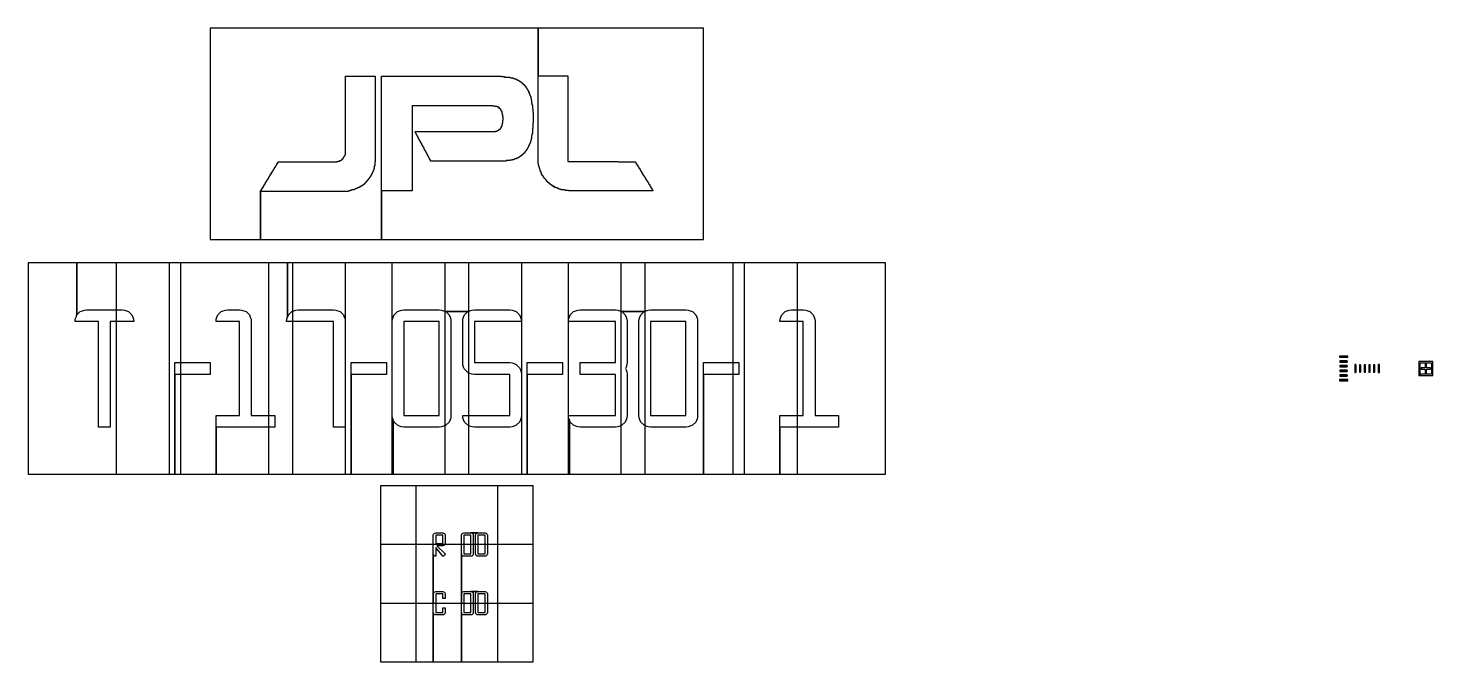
# Model space of a CAD drawing. Extents: x -11215 to 11250, y -11250 to 11250.
# Drawn here: x -6825 to -845, y -1250 to 1450 of the extents above; entities that cross this region are included whole.
import ezdxf

# ---------------------------------------------------------------- set-up
doc = ezdxf.new("R2010")
doc.units = 0
doc.layers.get('0').update_dxf_attribs({"linetype": 'CONTINUOUS'})
doc.layers.add('CIF_ALUMINUM', color=7, linetype='CONTINUOUS')

# ---------------------------------------------------------------- blocks, each defined once
blk = doc.blocks.new('jpl-logo1_r')
at = {"layer": 'CIF_ALUMINUM'}
blk.add_lwpolyline([(-1050, -450), (-835.5, -450), (-835.5, -243.5), (-834.5, -243.5), (-834.5, -240.5), (-832.5, -240.5), (-832.5, -239.5), (-831.5, -239.5), (-831.5, -237.5), (-830.5, -237.5), (-830.5, -234.5), (-829.5, -234.5), (-829.5, -233.5), (-827.5, -233.5), (-827.5, -230.5), (-826.5, -230.5), (-826.5, -228.5), (-825.5, -228.5), (-825.5, -227.5), (-823.5, -227.5), (-823.5, -224.5), (-822.5, -224.5), (-822.5, -222.5), (-821.5, -222.5), (-821.5, -220.5), (-820.5, -220.5), (-820.5, -218.5), (-818.5, -218.5), (-818.5, -215.5), (-817.5, -215.5), (-817.5, -214.5), (-816.5, -214.5), (-816.5, -211.5), (-815.5, -211.5), (-815.5, -209.5), (-813.5, -209.5), (-813.5, -208.5), (-812.5, -208.5), (-812.5, -205.5), (-811.5, -205.5), (-811.5, -203.5), (-809.5, -203.5), (-809.5, -201.5), (-808.5, -201.5), (-808.5, -199.5), (-807.5, -199.5), (-807.5, -196.5), (-806.5, -196.5), (-806.5, -195.5), (-804.5, -195.5), (-804.5, -193.5), (-803.5, -193.5), (-803.5, -190.5), (-802.5, -190.5), (-802.5, -189.5), (-800.5, -189.5), (-800.5, -186.5), (-799.5, -186.5), (-799.5, -184.5), (-798.5, -184.5), (-798.5, -182.5), (-797.5, -182.5), (-797.5, -180.5), (-795.5, -180.5), (-795.5, -177.5), (-794.5, -177.5), (-794.5, -176.5), (-793.5, -176.5), (-793.5, -174.5), (-792.5, -174.5), (-792.5, -171.5), (-790.5, -171.5), (-790.5, -170.5), (-789.5, -170.5), (-789.5, -167.5), (-788.5, -167.5), (-788.5, -165.5), (-786.5, -165.5), (-786.5, -164.5), (-785.5, -164.5), (-785.5, -161.5), (-784.5, -161.5), (-784.5, -159.5), (-783.5, -159.5), (-783.5, -157.5), (-781.5, -157.5), (-781.5, -155.5), (-780.5, -155.5), (-780.5, -152.5), (-779.5, -152.5), (-779.5, -151.5), (-777.5, -151.5), (-777.5, -148.5), (-776.5, -148.5), (-776.5, -146.5), (-775.5, -146.5), (-775.5, -145.5), (-774.5, -145.5), (-774.5, -142.5), (-772.5, -142.5), (-772.5, -140.5), (-771.5, -140.5), (-771.5, -138.5), (-770.5, -138.5), (-770.5, -136.5), (-769.5, -136.5), (-769.5, -133.5), (-767.5, -133.5), (-767.5, -132.5), (-766.5, -132.5), (-766.5, -130.5), (-765.5, -130.5), (-765.5, -127.5), (-763.5, -127.5), (-763.5, -126.5), (-762.5, -126.5), (-762.5, -123.5), (-761.5, -123.5), (-761.5, -121.5), (-760.5, -121.5), (-760.5, -119.5), (-510.5, -119.5), (-510.5, -118.5), (-506.5, -118.5), (-506.5, -117.5), (-498.5, -117.5), (-498.5, -116.5), (-497.5, -116.5), (-497.5, -114.5), (-494.5, -114.5), (-494.5, -113.5), (-493.5, -113.5), (-493.5, -112.5), (-490.5, -112.5), (-490.5, -111.5), (-489.5, -111.5), (-489.5, -109.5), (-488.5, -109.5), (-488.5, -108.5), (-487.5, -108.5), (-487.5, -107.5), (-485.5, -107.5), (-485.5, -106.5), (-484.5, -106.5), (-484.5, -104.5), (-483.5, -104.5), (-483.5, -103.5), (-482.5, -103.5), (-482.5, -101.5), (-480.5, -101.5), (-480.5, -98.5), (-479.5, -98.5), (-479.5, -97.5), (-478.5, -97.5), (-478.5, -94.5), (-476.5, -94.5), (-476.5, -92.5), (-475.5, -92.5), (-475.5, -89.5), (-474.5, -89.5), (-474.5, -82.5), (-473.5, -82.5), (-473.5, 244.5), (-347.5, 244.5), (-347.5, -119.5), (-348.5, -119.5), (-348.5, -130.5), (-349.5, -130.5), (-349.5, -136.5), (-351.5, -136.5), (-351.5, -142.5), (-352.5, -142.5), (-352.5, -148.5), (-353.5, -148.5), (-353.5, -153.5), (-354.5, -153.5), (-354.5, -156.5), (-356.5, -156.5), (-356.5, -160.5), (-357.5, -160.5), (-357.5, -162.5), (-358.5, -162.5), (-358.5, -166.5), (-360.5, -166.5), (-360.5, -169.5), (-361.5, -169.5), (-361.5, -171.5), (-362.5, -171.5), (-362.5, -174.5), (-363.5, -174.5), (-363.5, -176.5), (-365.5, -176.5), (-365.5, -179.5), (-366.5, -179.5), (-366.5, -181.5), (-367.5, -181.5), (-367.5, -182.5), (-368.5, -182.5), (-368.5, -185.5), (-370.5, -185.5), (-370.5, -186.5), (-371.5, -186.5), (-371.5, -188.5), (-372.5, -188.5), (-372.5, -190.5), (-374.5, -190.5), (-374.5, -191.5), (-375.5, -191.5), (-375.5, -193.5), (-376.5, -193.5), (-376.5, -194.5), (-377.5, -194.5), (-377.5, -196.5), (-379.5, -196.5), (-379.5, -198.5), (-380.5, -198.5), (-380.5, -199.5), (-381.5, -199.5), (-381.5, -200.5), (-382.5, -200.5), (-382.5, -201.5), (-384.5, -201.5), (-384.5, -204.5), (-385.5, -204.5), (-385.5, -205.5), (-386.5, -205.5), (-386.5, -206.5), (-387.5, -206.5), (-387.5, -208.5), (-389.5, -208.5), (-389.5, -209.5), (-390.5, -209.5), (-390.5, -210.5), (-391.5, -210.5), (-391.5, -211.5), (-393.5, -211.5), (-393.5, -213.5), (-394.5, -213.5), (-394.5, -214.5), (-395.5, -214.5), (-395.5, -215.5), (-396.5, -215.5), (-396.5, -217.5), (-398.5, -217.5), (-398.5, -218.5), (-400.5, -218.5), (-400.5, -219.5), (-401.5, -219.5), (-401.5, -220.5), (-403.5, -220.5), (-403.5, -222.5), (-405.5, -222.5), (-405.5, -223.5), (-407.5, -223.5), (-407.5, -224.5), (-409.5, -224.5), (-409.5, -225.5), (-412.5, -225.5), (-412.5, -227.5), (-414.5, -227.5), (-414.5, -228.5), (-417.5, -228.5), (-417.5, -229.5), (-418.5, -229.5), (-418.5, -230.5), (-422.5, -230.5), (-422.5, -232.5), (-424.5, -232.5), (-424.5, -233.5), (-428.5, -233.5), (-428.5, -234.5), (-431.5, -234.5), (-431.5, -235.5), (-433.5, -235.5), (-433.5, -237.5), (-436.5, -237.5), (-436.5, -238.5), (-441.5, -238.5), (-441.5, -239.5), (-446.5, -239.5), (-446.5, -240.5), (-449.5, -240.5), (-449.5, -242.5), (-454.5, -242.5), (-454.5, -243.5), (-459.5, -243.5), (-459.5, -244.5), (-461.5, -244.5), (-461.5, -245.5), (-835.5, -245.5), (-835.5, -450), (-320.5, -450), (-320.5, 244.5), (189.5, 244.5), (189.5, 243.5), (203.5, 243.5), (203.5, 241.5), (216.5, 241.5), (216.5, 240.5), (225.5, 240.5), (225.5, 239.5), (229.5, 239.5), (229.5, 238.5), (238.5, 238.5), (238.5, 236.5), (242.5, 236.5), (242.5, 235.5), (245.5, 235.5), (245.5, 234.5), (248.5, 234.5), (248.5, 233.5), (252.5, 233.5), (252.5, 231.5), (254.5, 231.5), (254.5, 230.5), (257.5, 230.5), (257.5, 229.5), (259.5, 229.5), (259.5, 228.5), (262.5, 228.5), (262.5, 226.5), (263.5, 226.5), (263.5, 225.5), (266.5, 225.5), (266.5, 224.5), (268.5, 224.5), (268.5, 222.5), (270.5, 222.5), (270.5, 221.5), (271.5, 221.5), (271.5, 220.5), (272.5, 220.5), (272.5, 219.5), (273.5, 219.5), (273.5, 217.5), (276.5, 217.5), (276.5, 216.5), (277.5, 216.5), (277.5, 215.5), (279.5, 215.5), (279.5, 214.5), (280.5, 214.5), (280.5, 212.5), (281.5, 212.5), (281.5, 211.5), (284.5, 211.5), (284.5, 210.5), (285.5, 210.5), (285.5, 209.5), (286.5, 209.5), (286.5, 207.5), (287.5, 207.5), (287.5, 205.5), (289.5, 205.5), (289.5, 204.5), (290.5, 204.5), (290.5, 202.5), (291.5, 202.5), (291.5, 200.5), (293.5, 200.5), (293.5, 199.5), (294.5, 199.5), (294.5, 197.5), (295.5, 197.5), (295.5, 195.5), (296.5, 195.5), (296.5, 192.5), (298.5, 192.5), (298.5, 191.5), (299.5, 191.5), (299.5, 188.5), (300.5, 188.5), (300.5, 186.5), (302.5, 186.5), (302.5, 183.5), (303.5, 183.5), (303.5, 181.5), (304.5, 181.5), (304.5, 178.5), (305.5, 178.5), (305.5, 176.5), (307.5, 176.5), (307.5, 173.5), (308.5, 173.5), (308.5, 170.5), (309.5, 170.5), (309.5, 166.5), (310.5, 166.5), (310.5, 163.5), (312.5, 163.5), (312.5, 159.5), (313.5, 159.5), (313.5, 156.5), (314.5, 156.5), (314.5, 149.5), (316.5, 149.5), (316.5, 142.5), (317.5, 142.5), (317.5, 135.5), (318.5, 135.5), (318.5, 128.5), (319.5, 128.5), (319.5, 122.5), (321.5, 122.5), (321.5, 114.5), (322.5, 114.5), (322.5, 106.5), (323.5, 106.5), (323.5, 90.5), (324.5, 90.5), (324.5, 47.5), (323.5, 47.5), (323.5, 22.5), (322.5, 22.5), (322.5, 7.5), (321.5, 7.5), (321.5, -0.5), (319.5, -0.5), (319.5, -7.5), (318.5, -7.5), (318.5, -14.5), (317.5, -14.5), (317.5, -20.5), (316.5, -20.5), (316.5, -26.5), (314.5, -26.5), (314.5, -31.5), (313.5, -31.5), (313.5, -36.5), (312.5, -36.5), (312.5, -40.5), (310.5, -40.5), (310.5, -43.5), (309.5, -43.5), (309.5, -45.5), (308.5, -45.5), (308.5, -48.5), (307.5, -48.5), (307.5, -50.5), (305.5, -50.5), (305.5, -53.5), (304.5, -53.5), (304.5, -55.5), (303.5, -55.5), (303.5, -58.5), (302.5, -58.5), (302.5, -60.5), (300.5, -60.5), (300.5, -63.5), (299.5, -63.5), (299.5, -65.5), (298.5, -65.5), (298.5, -68.5), (296.5, -68.5), (296.5, -69.5), (295.5, -69.5), (295.5, -72.5), (294.5, -72.5), (294.5, -73.5), (293.5, -73.5), (293.5, -74.5), (291.5, -74.5), (291.5, -77.5), (290.5, -77.5), (290.5, -78.5), (289.5, -78.5), (289.5, -79.5), (287.5, -79.5), (287.5, -82.5), (286.5, -82.5), (286.5, -83.5), (285.5, -83.5), (285.5, -84.5), (284.5, -84.5), (284.5, -85.5), (282.5, -85.5), (282.5, -87.5), (281.5, -87.5), (281.5, -88.5), (279.5, -88.5), (279.5, -89.5), (277.5, -89.5), (277.5, -90.5), (276.5, -90.5), (276.5, -92.5), (275.5, -92.5), (275.5, -93.5), (273.5, -93.5), (273.5, -94.5), (271.5, -94.5), (271.5, -95.5), (270.5, -95.5), (270.5, -97.5), (268.5, -97.5), (268.5, -98.5), (266.5, -98.5), (266.5, -99.5), (264.5, -99.5), (264.5, -101.5), (262.5, -101.5), (262.5, -102.5), (259.5, -102.5), (259.5, -103.5), (257.5, -103.5), (257.5, -104.5), (254.5, -104.5), (254.5, -106.5), (250.5, -106.5), (250.5, -107.5), (247.5, -107.5), (247.5, -108.5), (244.5, -108.5), (244.5, -109.5), (242.5, -109.5), (242.5, -111.5), (235.5, -111.5), (235.5, -112.5), (227.5, -112.5), (227.5, -113.5), (224.5, -113.5), (224.5, -114.5), (210.5, -114.5), (210.5, -116.5), (-111.5, -116.5), (-111.5, -113.5), (-112.5, -113.5), (-112.5, -111.5), (-114.5, -111.5), (-114.5, -108.5), (-115.5, -108.5), (-115.5, -106.5), (-116.5, -106.5), (-116.5, -103.5), (-117.5, -103.5), (-117.5, -101.5), (-119.5, -101.5), (-119.5, -98.5), (-120.5, -98.5), (-120.5, -95.5), (-121.5, -95.5), (-121.5, -94.5), (-123.5, -94.5), (-123.5, -92.5), (-124.5, -92.5), (-124.5, -89.5), (-125.5, -89.5), (-125.5, -87.5), (-126.5, -87.5), (-126.5, -84.5), (-128.5, -84.5), (-128.5, -82.5), (-129.5, -82.5), (-129.5, -79.5), (-130.5, -79.5), (-130.5, -77.5), (-132.5, -77.5), (-132.5, -74.5), (-133.5, -74.5), (-133.5, -73.5), (-134.5, -73.5), (-134.5, -70.5), (-135.5, -70.5), (-135.5, -68.5), (-137.5, -68.5), (-137.5, -65.5), (-138.5, -65.5), (-138.5, -63.5), (-139.5, -63.5), (-139.5, -60.5), (-140.5, -60.5), (-140.5, -58.5), (-142.5, -58.5), (-142.5, -55.5), (-143.5, -55.5), (-143.5, -53.5), (-144.5, -53.5), (-144.5, -51.5), (-146.5, -51.5), (-146.5, -49.5), (-147.5, -49.5), (-147.5, -46.5), (-148.5, -46.5), (-148.5, -44.5), (-149.5, -44.5), (-149.5, -41.5), (-151.5, -41.5), (-151.5, -39.5), (-152.5, -39.5), (-152.5, -36.5), (-153.5, -36.5), (-153.5, -34.5), (-155.5, -34.5), (-155.5, -32.5), (-156.5, -32.5), (-156.5, -30.5), (-157.5, -30.5), (-157.5, -27.5), (-158.5, -27.5), (-158.5, -25.5), (-160.5, -25.5), (-160.5, -22.5), (-161.5, -22.5), (-161.5, -20.5), (-162.5, -20.5), (-162.5, -17.5), (-163.5, -17.5), (-163.5, -15.5), (-165.5, -15.5), (-165.5, -12.5), (-166.5, -12.5), (-166.5, -11.5), (-167.5, -11.5), (-167.5, -9.5), (-169.5, -9.5), (-169.5, -6.5), (-170.5, -6.5), (-170.5, -3.5), (-171.5, -3.5), (-171.5, -1.5), (-172.5, -1.5), (-172.5, 1.5), (-174.5, 1.5), (-174.5, 3.5), (-175.5, 3.5), (-175.5, 6.5), (-176.5, 6.5), (-176.5, 8.5), (-177.5, 8.5), (-177.5, 9.5), (164.5, 9.5), (164.5, 11.5), (170.5, 11.5), (170.5, 12.5), (173.5, 12.5), (173.5, 13.5), (175.5, 13.5), (175.5, 14.5), (178.5, 14.5), (178.5, 16.5), (179.5, 16.5), (179.5, 17.5), (180.5, 17.5), (180.5, 18.5), (183.5, 18.5), (183.5, 19.5), (184.5, 19.5), (184.5, 21.5), (185.5, 21.5), (185.5, 22.5), (187.5, 22.5), (187.5, 25.5), (188.5, 25.5), (188.5, 26.5), (189.5, 26.5), (189.5, 28.5), (190.5, 28.5), (190.5, 31.5), (192.5, 31.5), (192.5, 35.5), (193.5, 35.5), (193.5, 40.5), (194.5, 40.5), (194.5, 45.5), (196.5, 45.5), (196.5, 57.5), (197.5, 57.5), (197.5, 71.5), (196.5, 71.5), (196.5, 81.5), (194.5, 81.5), (194.5, 86.5), (193.5, 86.5), (193.5, 91.5), (192.5, 91.5), (192.5, 94.5), (190.5, 94.5), (190.5, 96.5), (189.5, 96.5), (189.5, 99.5), (188.5, 99.5), (188.5, 101.5), (187.5, 101.5), (187.5, 103.5), (185.5, 103.5), (185.5, 105.5), (184.5, 105.5), (184.5, 106.5), (183.5, 106.5), (183.5, 108.5), (182.5, 108.5), (182.5, 109.5), (179.5, 109.5), (179.5, 110.5), (178.5, 110.5), (178.5, 112.5), (175.5, 112.5), (175.5, 113.5), (173.5, 113.5), (173.5, 114.5), (170.5, 114.5), (170.5, 115.5), (161.5, 115.5), (161.5, 117.5), (152.5, 117.5), (152.5, 118.5), (-189.5, 118.5), (-189.5, -243.5), (-320.5, -243.5), (-320.5, -450), (1050, -450), (1050, 450), (346.5, 450), (346.5, 246.5), (472.5, 246.5), (472.5, -118.5), (687.5, -118.5), (687.5, -119.5), (760.5, -119.5), (760.5, -121.5), (761.5, -121.5), (761.5, -123.5), (762.5, -123.5), (762.5, -126.5), (764.5, -126.5), (764.5, -127.5), (765.5, -127.5), (765.5, -130.5), (766.5, -130.5), (766.5, -132.5), (768.5, -132.5), (768.5, -133.5), (769.5, -133.5), (769.5, -136.5), (770.5, -136.5), (770.5, -138.5), (771.5, -138.5), (771.5, -140.5), (773.5, -140.5), (773.5, -142.5), (774.5, -142.5), (774.5, -145.5), (775.5, -145.5), (775.5, -146.5), (777.5, -146.5), (777.5, -148.5), (778.5, -148.5), (778.5, -151.5), (779.5, -151.5), (779.5, -152.5), (780.5, -152.5), (780.5, -155.5), (782.5, -155.5), (782.5, -157.5), (783.5, -157.5), (783.5, -159.5), (784.5, -159.5), (784.5, -161.5), (785.5, -161.5), (785.5, -164.5), (787.5, -164.5), (787.5, -165.5), (788.5, -165.5), (788.5, -167.5), (789.5, -167.5), (789.5, -170.5), (791.5, -170.5), (791.5, -171.5), (792.5, -171.5), (792.5, -174.5), (793.5, -174.5), (793.5, -176.5), (794.5, -176.5), (794.5, -177.5), (796.5, -177.5), (796.5, -180.5), (797.5, -180.5), (797.5, -181.5), (798.5, -181.5), (798.5, -184.5), (800.5, -184.5), (800.5, -186.5), (801.5, -186.5), (801.5, -188.5), (802.5, -188.5), (802.5, -190.5), (803.5, -190.5), (803.5, -193.5), (805.5, -193.5), (805.5, -194.5), (806.5, -194.5), (806.5, -196.5), (807.5, -196.5), (807.5, -199.5), (808.5, -199.5), (808.5, -200.5), (810.5, -200.5), (810.5, -203.5), (811.5, -203.5), (811.5, -205.5), (812.5, -205.5), (812.5, -206.5), (814.5, -206.5), (814.5, -209.5), (815.5, -209.5), (815.5, -211.5), (816.5, -211.5), (816.5, -213.5), (817.5, -213.5), (817.5, -215.5), (819.5, -215.5), (819.5, -218.5), (820.5, -218.5), (820.5, -219.5), (821.5, -219.5), (821.5, -222.5), (823.5, -222.5), (823.5, -224.5), (824.5, -224.5), (824.5, -225.5), (825.5, -225.5), (825.5, -228.5), (826.5, -228.5), (826.5, -230.5), (828.5, -230.5), (828.5, -232.5), (829.5, -232.5), (829.5, -234.5), (830.5, -234.5), (830.5, -237.5), (831.5, -237.5), (831.5, -238.5), (833.5, -238.5), (833.5, -240.5), (834.5, -240.5), (834.5, -243.5), (475.5, -243.5), (475.5, -242.5), (461.5, -242.5), (461.5, -240.5), (457.5, -240.5), (457.5, -239.5), (447.5, -239.5), (447.5, -238.5), (444.5, -238.5), (444.5, -237.5), (439.5, -237.5), (439.5, -235.5), (434.5, -235.5), (434.5, -234.5), (431.5, -234.5), (431.5, -233.5), (429.5, -233.5), (429.5, -232.5), (426.5, -232.5), (426.5, -230.5), (423.5, -230.5), (423.5, -229.5), (420.5, -229.5), (420.5, -228.5), (416.5, -228.5), (416.5, -227.5), (415.5, -227.5), (415.5, -225.5), (412.5, -225.5), (412.5, -224.5), (410.5, -224.5), (410.5, -223.5), (409.5, -223.5), (409.5, -222.5), (406.5, -222.5), (406.5, -220.5), (405.5, -220.5), (405.5, -219.5), (402.5, -219.5), (402.5, -218.5), (401.5, -218.5), (401.5, -217.5), (400.5, -217.5), (400.5, -215.5), (397.5, -215.5), (397.5, -214.5), (396.5, -214.5), (396.5, -213.5), (395.5, -213.5), (395.5, -211.5), (393.5, -211.5), (393.5, -210.5), (392.5, -210.5), (392.5, -209.5), (389.5, -209.5), (389.5, -208.5), (388.5, -208.5), (388.5, -206.5), (387.5, -206.5), (387.5, -205.5), (386.5, -205.5), (386.5, -204.5), (384.5, -204.5), (384.5, -203.5), (383.5, -203.5), (383.5, -200.5), (382.5, -200.5), (382.5, -199.5), (381.5, -199.5), (381.5, -198.5), (379.5, -198.5), (379.5, -196.5), (378.5, -196.5), (378.5, -195.5), (377.5, -195.5), (377.5, -193.5), (375.5, -193.5), (375.5, -191.5), (374.5, -191.5), (374.5, -190.5), (373.5, -190.5), (373.5, -189.5), (372.5, -189.5), (372.5, -186.5), (370.5, -186.5), (370.5, -185.5), (369.5, -185.5), (369.5, -184.5), (368.5, -184.5), (368.5, -181.5), (367.5, -181.5), (367.5, -180.5), (365.5, -180.5), (365.5, -179.5), (364.5, -179.5), (364.5, -176.5), (363.5, -176.5), (363.5, -174.5), (362.5, -174.5), (362.5, -171.5), (360.5, -171.5), (360.5, -169.5), (359.5, -169.5), (359.5, -166.5), (358.5, -166.5), (358.5, -162.5), (356.5, -162.5), (356.5, -159.5), (355.5, -159.5), (355.5, -156.5), (354.5, -156.5), (354.5, -152.5), (353.5, -152.5), (353.5, -148.5), (351.5, -148.5), (351.5, -143.5), (350.5, -143.5), (350.5, -138.5), (349.5, -138.5), (349.5, -133.5), (347.5, -133.5), (347.5, -127.5), (346.5, -127.5), (346.5, 450), (-1050, 450)], close=True, dxfattribs=at)
blk = doc.blocks.new('00--0_1mm_r')
at = {"layer": 'CIF_ALUMINUM'}
for points in [[(-250, -250), (-55, -250), (-55, 40), (-54, 44), (-52, 47), (-49, 49), (-45, 50), (45, 50), (49, 49), (52, 47), (54, 44), (55, 40), (55, -40), (54, -44), (52, -47), (49, -49), (45, -50), (15, -50), (11, -49), (8, -47), (6, -44), (5, -40), (5, 40), (6, 44), (8, 47), (11, 49), (15, 50), (-15, 50), (-11, 49), (-8, 47), (-6, 44), (-5, 40), (-5, -40), (-6, -44), (-8, -47), (-11, -49), (-15, -50), (-45, -50), (-49, -49), (-52, -47), (-54, -44), (-55, -40), (-55, -250), (250, -250), (250, 250), (-250, 250)], [(-45, -40), (-15, -40), (-15, 40), (-45, 40)], [(15, -40), (45, -40), (45, 40), (15, 40)]]:
    blk.add_lwpolyline(points, close=True, dxfattribs=at)
blk = doc.blocks.new('C-0_1mm_r')
at = {"layer": 'CIF_ALUMINUM'}
blk.add_lwpolyline([(-250, -250), (-25, -250), (-25, 40), (-24, 44), (-22, 47), (-19, 49), (-15, 50), (15, 50), (19, 49), (22, 47), (24, 44), (25, 40), (25, 20), (15, 20), (15, 40), (-15, 40), (-15, -40), (15, -40), (15, -20), (25, -20), (25, -40), (24, -44), (22, -47), (19, -49), (15, -50), (-15, -50), (-19, -49), (-22, -47), (-24, -44), (-25, -40), (-25, -250), (250, -250), (250, 250), (-250, 250)], close=True, dxfattribs=at)
blk = doc.blocks.new('R-0_1mm_r')
at = {"layer": 'CIF_ALUMINUM'}
for points in [[(-250, -250), (-25, -250), (-25, 40), (-24, 44), (-22, 47), (-19, 49), (-15, 50), (15, 50), (19, 49), (22, 47), (24, 44), (25, 40), (25, 5), (24, 1), (22, -2), (19, -4), (15, -5), (-10, -5), (25, -40), (24, -44), (22, -47), (19, -49), (15, -50), (-15, -12.5), (-15, -50), (-19, -49), (-22, -47), (-24, -44), (-25, -40), (-25, -250), (250, -250), (250, 250), (-250, 250)], [(-15, 5), (15, 5), (15, 40), (-15, 40)]]:
    blk.add_lwpolyline(points, close=True, dxfattribs=at)
blk = doc.blocks.new('1-0_5mm_r')
at = {"layer": 'CIF_ALUMINUM'}
blk.add_lwpolyline([(-325, -450), (-125, -450), (-125, -200), (-25, -200), (-25, 200), (-125, 200), (-124, 210), (-121, 219), (-117, 228), (-103, 242), (-94, 246), (-85, 249), (-75, 250), (-25, 250), (-15, 249), (-6, 246), (3, 242), (17, 228), (21, 219), (24, 210), (25, 200), (25, -200), (125, -200), (125, -250), (-125, -250), (-125, -450), (325, -450), (325, 450), (-325, 450)], close=True, dxfattribs=at)
blk = doc.blocks.new('30-0_5mm_r')
at = {"layer": 'CIF_ALUMINUM'}
for points in [[(-475, -450), (-271, -450), (-271, -219), (-274, -210), (-275, -200), (-75, -200), (-75, -25), (-225, -25), (-225, 25), (-75, 25), (-75, 200), (-275, 200), (-274, 210), (-271, 219), (-267, 228), (-253, 242), (-244, 246), (-235, 249), (-225, 250), (-75, 250), (-65, 249), (-56, 246), (-47, 242), (47, 242), (56, 246), (65, 249), (75, 250), (225, 250), (235, 249), (244, 246), (253, 242), (267, 228), (271, 219), (274, 210), (275, 200), (275, -200), (274, -210), (271, -219), (267, -228), (253, -242), (244, -246), (235, -249), (225, -250), (75, -250), (65, -249), (56, -246), (47, -242), (33, -228), (29, -219), (26, -210), (25, -200), (25, 200), (26, 210), (29, 219), (33, 228), (47, 242), (-47, 242), (-33, 228), (-29, 219), (-26, 210), (-25, 200), (-25, 25), (-26, 15), (-29, 6), (-31.7, 0), (-29, -6), (-26, -15), (-25, -25), (-25, -200), (-26, -210), (-29, -219), (-33, -228), (-47, -242), (-56, -246), (-65, -249), (-75, -250), (-225, -250), (-235, -249), (-244, -246), (-253, -242), (-267, -228), (-271, -219), (-271, -450), (475, -450), (475, 450), (-475, 450)], [(75, -200), (225, -200), (225, 200), (75, 200)]]:
    blk.add_lwpolyline(points, close=True, dxfattribs=at)
blk = doc.blocks.new('T-0_5mm_r')
at = {"layer": 'CIF_ALUMINUM'}
blk.add_lwpolyline([(-325, -450), (325, -450), (325, 450), (-117, 450), (-117, 228), (-103, 242), (-94, 246), (-85, 249), (-75, 250), (75, 250), (85, 249), (94, 246), (103, 242), (117, 228), (121, 219), (124, 210), (125, 200), (25, 200), (25, -250), (-25, -250), (-25, 200), (-125, 200), (-124, 210), (-121, 219), (-117, 228), (-117, 450), (-325, 450)], close=True, dxfattribs=at)
blk = doc.blocks.new('17-0_5mm_r')
at = {"layer": 'CIF_ALUMINUM'}
blk.add_lwpolyline([(-475, -450), (-275, -450), (-275, -200), (-175, -200), (-175, 200), (-275, 200), (-274, 210), (-271, 219), (-267, 228), (-253, 242), (-244, 246), (-235, 249), (-225, 250), (-175, 250), (-165, 249), (-156, 246), (-147, 242), (-133, 228), (-129, 219), (-126, 210), (-125, 200), (-125, -200), (-25, -200), (-25, -250), (-275, -250), (-275, -450), (475, -450), (475, 450), (29, 450), (29, 219), (33, 228), (47, 242), (56, 246), (65, 249), (75, 250), (225, 250), (235, 249), (244, 246), (253, 242), (267, 228), (271, 219), (274, 210), (275, 200), (275, -250), (225, -250), (225, 200), (25, 200), (26, 210), (29, 219), (29, 450), (-475, 450)], close=True, dxfattribs=at)
blk = doc.blocks.new('05-0_5mm_r')
at = {"layer": 'CIF_ALUMINUM'}
for points in [[(-475, -450), (-271, -450), (-271, -219), (-274, -210), (-275, -200), (-275, 200), (-274, 210), (-271, 219), (-267, 228), (-253, 242), (-244, 246), (-235, 249), (-225, 250), (-75, 250), (-65, 249), (-56, 246), (-47, 242), (47, 242), (56, 246), (65, 249), (75, 250), (225, 250), (235, 249), (244, 246), (253, 242), (267, 228), (271, 219), (274, 210), (275, 200), (75, 200), (75, 25), (225, 25), (235, 24), (244, 21), (253, 17), (267, 3), (271, -6), (274, -15), (275, -25), (275, -200), (274, -210), (271, -219), (267, -228), (253, -242), (244, -246), (235, -249), (225, -250), (75, -250), (65, -249), (56, -246), (47, -242), (33, -228), (29, -219), (26, -210), (25, -200), (225, -200), (225, -25), (75, -25), (65, -24), (56, -21), (47, -17), (33, -3), (29, 6), (26, 15), (25, 25), (25, 200), (26, 210), (29, 219), (33, 228), (47, 242), (-47, 242), (-33, 228), (-29, 219), (-26, 210), (-25, 200), (-25, -200), (-26, -210), (-29, -219), (-33, -228), (-47, -242), (-56, -246), (-65, -249), (-75, -250), (-225, -250), (-235, -249), (-244, -246), (-253, -242), (-267, -228), (-271, -219), (-271, -450), (475, -450), (475, 450), (-475, 450)], [(-225, -200), (-75, -200), (-75, 200), (-225, 200)]]:
    blk.add_lwpolyline(points, close=True, dxfattribs=at)
blk = doc.blocks.new('dash-0_5mm_r')
at = {"layer": 'CIF_ALUMINUM'}
blk.add_lwpolyline([(-325, -450), (-75, -450), (-75, 25), (75, 25), (75, -25), (-75, -25), (-75, -450), (325, -450), (325, 450), (-325, 450)], close=True, dxfattribs=at)
blk = doc.blocks.new('Wafer-label')
for name, p in [('jpl-logo1_r', (0, 1000)), ('T-0_5mm_r', (-1500, 0)), ('17-0_5mm_r', (-750, 0)), ('05-0_5mm_r', (0, 0)), ('30-0_5mm_r', (750, 0)), ('1-0_5mm_r', (1500, 0)), ('R-0_1mm_r', (-75, -750)), ('00--0_1mm_r', (75, -750)), ('C-0_1mm_r', (-75, -1000)), ('00--0_1mm_r', (75, -1000))]:
    blk.add_blockref(name, p)
at = {"row_count": 1, "column_count": 4, "row_spacing": 0, "column_spacing": 750}
blk.add_blockref('dash-0_5mm_r', (-1125, 0), dxfattribs=at)
blk = doc.blocks.new('alignment_marks_patch-new-r')
at = {"layer": 'CIF_ALUMINUM'}
for points in [[(-242.5, 47.5), (-241.5, 47.5), (-241.5, 51.5), (-208.5, 51.5), (-208.5, 48.5), (-241.5, 48.5), (-241.5, 47.5), (-207.5, 47.5), (-207.5, 52.5), (-242.5, 52.5)], [(-240.5, 27.5), (-239.5, 27.5), (-239.5, 31.5), (-210.5, 31.5), (-210.5, 28.5), (-239.5, 28.5), (-239.5, 27.5), (-209.5, 27.5), (-209.5, 32.5), (-240.5, 32.5)], [(-240.5, 7.5), (-239.5, 7.5), (-239.5, 11.5), (-210.5, 11.5), (-210.5, 8.5), (-239.5, 8.5), (-239.5, 7.5), (-209.5, 7.5), (-209.5, 12.5), (-240.5, 12.5)], [(-177.5, -17.5), (-176.5, -17.5), (-176.5, 16.5), (-173.5, 16.5), (-173.5, -16.5), (-176.5, -16.5), (-176.5, -17.5), (-172.5, -17.5), (-172.5, 17.5), (-177.5, 17.5)], [(-157.5, -15.5), (-156.5, -15.5), (-156.5, 14.5), (-153.5, 14.5), (-153.5, -14.5), (-156.5, -14.5), (-156.5, -15.5), (-152.5, -15.5), (-152.5, 15.5), (-157.5, 15.5)], [(-137.5, -15.5), (-136.5, -15.5), (-136.5, 14.5), (-133.5, 14.5), (-133.5, -14.5), (-136.5, -14.5), (-136.5, -15.5), (-132.5, -15.5), (-132.5, 15.5), (-137.5, 15.5)], [(-117.5, -15.5), (-116.5, -15.5), (-116.5, 14.5), (-113.5, 14.5), (-113.5, -14.5), (-116.5, -14.5), (-116.5, -15.5), (-112.5, -15.5), (-112.5, 15.5), (-117.5, 15.5)], [(-97.5, -15.5), (-96.5, -15.5), (-96.5, 14.5), (-93.5, 14.5), (-93.5, -14.5), (-96.5, -14.5), (-96.5, -15.5), (-92.5, -15.5), (-92.5, 15.5), (-97.5, 15.5)], [(-77.5, -17.5), (-76.5, -17.5), (-76.5, 16.5), (-73.5, 16.5), (-73.5, -16.5), (-76.5, -16.5), (-76.5, -17.5), (-72.5, -17.5), (-72.5, 17.5), (-77.5, 17.5)], [(95, -30), (101, -30), (101, 24), (149, 24), (149, -24), (101, -24), (101, -30), (155, -30), (155, 30), (95, 30)], [(105, -3), (122, -3), (122, -20), (128, -20), (128, -3), (145, -3), (145, 3), (128, 3), (128, 20), (122, 20), (122, 3), (105, 3)], [(-242.5, -52.5), (-241.5, -52.5), (-241.5, -48.5), (-208.5, -48.5), (-208.5, -51.5), (-241.5, -51.5), (-241.5, -52.5), (-207.5, -52.5), (-207.5, -47.5), (-242.5, -47.5)], [(-240.5, -12.5), (-239.5, -12.5), (-239.5, -8.5), (-210.5, -8.5), (-210.5, -11.5), (-239.5, -11.5), (-239.5, -12.5), (-209.5, -12.5), (-209.5, -7.5), (-240.5, -7.5)], [(-240.5, -32.5), (-239.5, -32.5), (-239.5, -28.5), (-210.5, -28.5), (-210.5, -31.5), (-239.5, -31.5), (-239.5, -32.5), (-209.5, -32.5), (-209.5, -27.5), (-240.5, -27.5)]]:
    blk.add_lwpolyline(points, close=True, dxfattribs=at)

msp = doc.modelspace()

# ---------------------------------------------------------------- block references
for name, p in [('Wafer-label', (-5000, 0)), ('alignment_marks_patch-new-r', (-1000, 0))]:
    msp.add_blockref(name, p)

doc.saveas('drawing.dxf')
